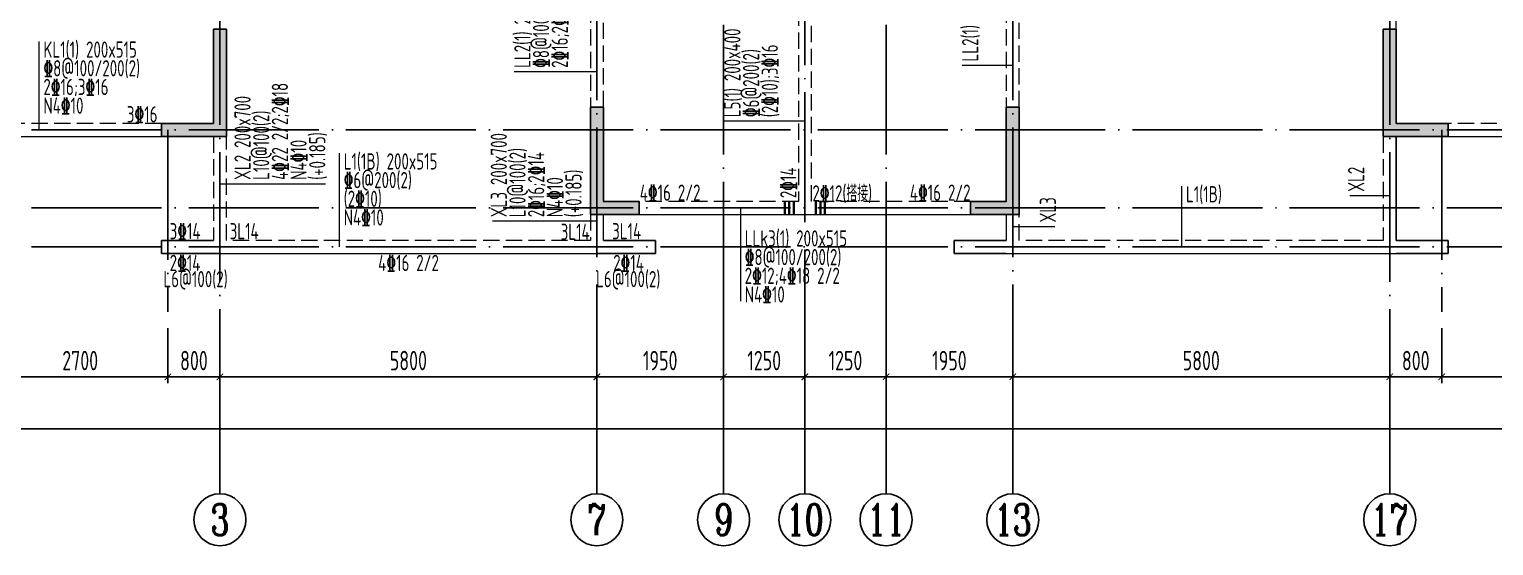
# Model space of a CAD drawing. Extents: x -668857 to 154266, y -275694 to 291306.
# Drawn here: x -109033 to -86499, y 120906 to 128856 of the extents above; entities that cross this region are included whole.
import ezdxf
from ezdxf.enums import TextEntityAlignment as Align

# ---------------------------------------------------------------- set-up
doc = ezdxf.new("R2010")
doc.units = 0
doc.header["$LTSCALE"] = 1000
doc.linetypes.add('DASH', pattern=[0.35, 0.25, -0.1])
doc.linetypes.add('DOTE', pattern=[2.42, 2, -0.2, 0.02, -0.2])
doc.layers.get('0').update_dxf_attribs({"linetype": 'CONTINUOUS'})
doc.layers.get('DEFPOINTS').update_dxf_attribs({"linetype": 'CONTINUOUS'})
for name, color, linetype in [('A-AXIS', 1, 'CONTINUOUS'), ('A-DOTE', 10, 'DOTE'), ('AXIS_NUM', 7, 'CONTINUOUS'), ('BEAM_CON', 4, 'CONTINUOUS'), ('S-L主梁线', 4, 'DASH'), ('S-L梁编号', 6, 'CONTINUOUS'), ('S-L梁配筋', 7, 'CONTINUOUS'), ('S-Q墙填充', 252, 'CONTINUOUS'), ('S-Q墙实线', 6, 'CONTINUOUS'), ('S-Y一般标注', 3, 'CONTINUOUS')]:
    doc.layers.add(name, color=color, linetype=linetype)
doc.layers.add('梁附加箍筋', color=1, linetype='CONTINUOUS', lineweight=35)
doc.styles.add('TSSD_Axis', font='complex.shx', dxfattribs={"width": 0.7, "bigfont": 'hztxt.shx'})
doc.styles.add('TSSD_DIMENSION', font='Tssdeng.shx', dxfattribs={"width": 0.7, "bigfont": 'tssdchn.shx'})
doc.styles.add('TSSD_REIN', font='tssdeng.shx', dxfattribs={"width": 0.7, "height": 300, "bigfont": 'tssdchn.shx'})
doc.dimstyles.new('TSSD_100_100', dxfattribs={"dimtxt": 300, "dimasz": 100, "dimexe": 100, "dimexo": 250, "dimgap": 100, "dimtad": 1, "dimdec": 0, "dimzin": 0, "dimdsep": 46, "dimtxsty": 'TSSD_DIMENSION', "dimblk": 'ARCHTICK', "dimcen": 0, "dimdle": 100, "dimclrt": 7, "dimadec": 0, "dimazin": 0, "dimtfac": 1, "dimtdec": 0, "dimtix": 1, "dimtmove": 2, "dimatfit": 3, "dimldrblk": 'ARCHTICK', "dimfxl": 0, "dimtolj": 1, "dimtzin": 0, "dimarcsym": 0})

# ---------------------------------------------------------------- blocks, each defined once
blk = doc.blocks.new('ts_axno')
at = {"color": 0, "linetype": 'ByBlock', "lineweight": -2}
blk.add_circle((0, 0), 0.5, dxfattribs=at)
at = {"color": 0, "linetype": 'ByBlock', "lineweight": -2, "style": 'TSSD_Axis', "width": 0.7}
blk.add_attdef('A', text='', height=0.6, dxfattribs=at).set_placement((0, 0), align=Align.MIDDLE_CENTER)
blk = doc.blocks.new('_ArchTick')
at = {"color": 0, "linetype": 'ByBlock', "const_width": 0.15}
blk.add_lwpolyline([(-0.5, -0.5), (0.5, 0.5)], dxfattribs=at)
blk = doc.blocks.new('*D116')
at = {"layer": 'DEFPOINTS', "color": 0}
for p in [(7300, 3600), (8100, 3600), (8100, 2600)]:
    blk.add_point(p, dxfattribs=at)
at = {"layer": 'S-Y一般标注', "color": 0, "lineweight": -2}
for p, q in [((7300, 3350), (7300, 2500)), ((8100, 3350), (8100, 2500)), ((7200, 2600), (8200, 2600))]:
    blk.add_line(p, q, dxfattribs=at)
at = {"layer": 'S-Y一般标注', "color": 0, "lineweight": -2, "xscale": 100, "yscale": 100, "zscale": 100, "rotation": 180}
blk.add_blockref('_ArchTick', (7300, 2600), dxfattribs=at)
at = {"layer": 'S-Y一般标注', "color": 0, "lineweight": -2, "xscale": 100, "yscale": 100, "zscale": 100}
blk.add_blockref('_ArchTick', (8100, 2600), dxfattribs=at)
at = {"layer": 'S-Y一般标注', "color": 7, "insert": (7700, 2850), "char_height": 300, "attachment_point": 5, "style": 'TSSD_DIMENSION'}
blk.add_mtext('\\A1;800', dxfattribs=at)
blk = doc.blocks.new('*D117')
at = {"layer": 'DEFPOINTS', "color": 0}
for p in [(8100, 3600), (13900, 3600), (13900, 2600)]:
    blk.add_point(p, dxfattribs=at)
at = {"layer": 'S-Y一般标注', "color": 0, "lineweight": -2}
for p, q in [((8100, 3350), (8100, 2500)), ((13900, 3350), (13900, 2500)), ((8000, 2600), (14000, 2600))]:
    blk.add_line(p, q, dxfattribs=at)
at = {"layer": 'S-Y一般标注', "color": 0, "lineweight": -2, "xscale": 100, "yscale": 100, "zscale": 100, "rotation": 180}
blk.add_blockref('_ArchTick', (8100, 2600), dxfattribs=at)
at = {"layer": 'S-Y一般标注', "color": 0, "lineweight": -2, "xscale": 100, "yscale": 100, "zscale": 100}
blk.add_blockref('_ArchTick', (13900, 2600), dxfattribs=at)
at = {"layer": 'S-Y一般标注', "color": 7, "insert": (11000, 2850), "char_height": 300, "attachment_point": 5, "style": 'TSSD_DIMENSION'}
blk.add_mtext('\\A1;5800', dxfattribs=at)
blk = doc.blocks.new('*D118')
at = {"layer": 'DEFPOINTS', "color": 0}
for p in [(18350, 3600), (20300, 3600), (20300, 2600)]:
    blk.add_point(p, dxfattribs=at)
at = {"layer": 'S-Y一般标注', "color": 0, "lineweight": -2}
for p, q in [((18350, 3350), (18350, 2500)), ((20300, 3350), (20300, 2500)), ((18250, 2600), (20400, 2600))]:
    blk.add_line(p, q, dxfattribs=at)
at = {"layer": 'S-Y一般标注', "color": 0, "lineweight": -2, "xscale": 100, "yscale": 100, "zscale": 100, "rotation": 180}
blk.add_blockref('_ArchTick', (18350, 2600), dxfattribs=at)
at = {"layer": 'S-Y一般标注', "color": 0, "lineweight": -2, "xscale": 100, "yscale": 100, "zscale": 100}
blk.add_blockref('_ArchTick', (20300, 2600), dxfattribs=at)
at = {"layer": 'S-Y一般标注', "color": 7, "insert": (19325, 2850), "char_height": 300, "attachment_point": 5, "style": 'TSSD_DIMENSION'}
blk.add_mtext('\\A1;1950', dxfattribs=at)
blk = doc.blocks.new('*D119')
at = {"layer": 'DEFPOINTS', "color": 0}
for p in [(20300, 3600), (26100, 3600), (26100, 2600)]:
    blk.add_point(p, dxfattribs=at)
at = {"layer": 'S-Y一般标注', "color": 0, "lineweight": -2}
for p, q in [((20300, 3350), (20300, 2500)), ((26100, 3350), (26100, 2500)), ((20200, 2600), (26200, 2600))]:
    blk.add_line(p, q, dxfattribs=at)
at = {"layer": 'S-Y一般标注', "color": 0, "lineweight": -2, "xscale": 100, "yscale": 100, "zscale": 100, "rotation": 180}
blk.add_blockref('_ArchTick', (20300, 2600), dxfattribs=at)
at = {"layer": 'S-Y一般标注', "color": 0, "lineweight": -2, "xscale": 100, "yscale": 100, "zscale": 100}
blk.add_blockref('_ArchTick', (26100, 2600), dxfattribs=at)
at = {"layer": 'S-Y一般标注', "color": 7, "insert": (23200, 2850), "char_height": 300, "attachment_point": 5, "style": 'TSSD_DIMENSION'}
blk.add_mtext('\\A1;5800', dxfattribs=at)
blk = doc.blocks.new('*D120')
at = {"layer": 'DEFPOINTS', "color": 0}
for p in [(26100, 3600), (26900, 3600), (26900, 2600)]:
    blk.add_point(p, dxfattribs=at)
at = {"layer": 'S-Y一般标注', "color": 0, "lineweight": -2}
for p, q in [((26100, 3350), (26100, 2500)), ((26900, 3350), (26900, 2500)), ((26000, 2600), (27000, 2600))]:
    blk.add_line(p, q, dxfattribs=at)
at = {"layer": 'S-Y一般标注', "color": 0, "lineweight": -2, "xscale": 100, "yscale": 100, "zscale": 100, "rotation": 180}
blk.add_blockref('_ArchTick', (26100, 2600), dxfattribs=at)
at = {"layer": 'S-Y一般标注', "color": 0, "lineweight": -2, "xscale": 100, "yscale": 100, "zscale": 100}
blk.add_blockref('_ArchTick', (26900, 2600), dxfattribs=at)
at = {"layer": 'S-Y一般标注', "color": 7, "insert": (26500, 2850), "char_height": 300, "attachment_point": 5, "style": 'TSSD_DIMENSION'}
blk.add_mtext('\\A1;800', dxfattribs=at)
blk = doc.blocks.new('*D121')
at = {"layer": 'DEFPOINTS', "color": 0}
for p in [(26900, 3600), (29600, 3600), (29600, 2600)]:
    blk.add_point(p, dxfattribs=at)
at = {"layer": 'S-Y一般标注', "color": 0, "lineweight": -2}
for p, q in [((26900, 3350), (26900, 2500)), ((29600, 3350), (29600, 2500)), ((26800, 2600), (29700, 2600))]:
    blk.add_line(p, q, dxfattribs=at)
at = {"layer": 'S-Y一般标注', "color": 0, "lineweight": -2, "xscale": 100, "yscale": 100, "zscale": 100, "rotation": 180}
blk.add_blockref('_ArchTick', (26900, 2600), dxfattribs=at)
at = {"layer": 'S-Y一般标注', "color": 0, "lineweight": -2, "xscale": 100, "yscale": 100, "zscale": 100}
blk.add_blockref('_ArchTick', (29600, 2600), dxfattribs=at)
at = {"layer": 'S-Y一般标注', "color": 7, "insert": (28250, 2850), "char_height": 300, "attachment_point": 5, "style": 'TSSD_DIMENSION'}
blk.add_mtext('\\A1;2700', dxfattribs=at)
blk = doc.blocks.new('*D128')
at = {"layer": 'DEFPOINTS', "color": 0}
for p in [(4600, 3600), (54600, 3600), (54600, 1800)]:
    blk.add_point(p, dxfattribs=at)
at = {"layer": 'S-Y一般标注', "color": 0, "lineweight": -2}
for p, q in [((4600, 3350), (4600, 1700)), ((54600, 3350), (54600, 1700)), ((4500, 1800), (54700, 1800))]:
    blk.add_line(p, q, dxfattribs=at)
at = {"layer": 'S-Y一般标注', "color": 0, "lineweight": -2, "xscale": 100, "yscale": 100, "zscale": 100, "rotation": 180}
blk.add_blockref('_ArchTick', (4600, 1800), dxfattribs=at)
at = {"layer": 'S-Y一般标注', "color": 0, "lineweight": -2, "xscale": 100, "yscale": 100, "zscale": 100}
blk.add_blockref('_ArchTick', (54600, 1800), dxfattribs=at)
at = {"layer": 'S-Y一般标注', "color": 7, "insert": (29600, 2050), "char_height": 300, "attachment_point": 5, "style": 'TSSD_DIMENSION'}
blk.add_mtext('\\A1;50000', dxfattribs=at)
blk = doc.blocks.new('*D129')
at = {"layer": 'DEFPOINTS', "color": 0}
for p in [(13900, 3600), (15850, 3600), (15850, 2600)]:
    blk.add_point(p, dxfattribs=at)
at = {"layer": 'S-Y一般标注', "color": 0, "lineweight": -2}
for p, q in [((13900, 3350), (13900, 2500)), ((15850, 3350), (15850, 2500)), ((13800, 2600), (15950, 2600))]:
    blk.add_line(p, q, dxfattribs=at)
at = {"layer": 'S-Y一般标注', "color": 0, "lineweight": -2, "xscale": 100, "yscale": 100, "zscale": 100, "rotation": 180}
blk.add_blockref('_ArchTick', (13900, 2600), dxfattribs=at)
at = {"layer": 'S-Y一般标注', "color": 0, "lineweight": -2, "xscale": 100, "yscale": 100, "zscale": 100}
blk.add_blockref('_ArchTick', (15850, 2600), dxfattribs=at)
at = {"layer": 'S-Y一般标注', "color": 7, "insert": (14875, 2850), "char_height": 300, "attachment_point": 5, "style": 'TSSD_DIMENSION'}
blk.add_mtext('\\A1;1950', dxfattribs=at)
blk = doc.blocks.new('*D130')
at = {"layer": 'DEFPOINTS', "color": 0}
for p in [(4600, 3600), (7300, 3600), (7300, 2600)]:
    blk.add_point(p, dxfattribs=at)
at = {"layer": 'S-Y一般标注', "color": 0, "lineweight": -2}
for p, q in [((4600, 3350), (4600, 2500)), ((7300, 3350), (7300, 2500)), ((4500, 2600), (7400, 2600))]:
    blk.add_line(p, q, dxfattribs=at)
at = {"layer": 'S-Y一般标注', "color": 0, "lineweight": -2, "xscale": 100, "yscale": 100, "zscale": 100, "rotation": 180}
blk.add_blockref('_ArchTick', (4600, 2600), dxfattribs=at)
at = {"layer": 'S-Y一般标注', "color": 0, "lineweight": -2, "xscale": 100, "yscale": 100, "zscale": 100}
blk.add_blockref('_ArchTick', (7300, 2600), dxfattribs=at)
at = {"layer": 'S-Y一般标注', "color": 7, "insert": (5950, 2850), "char_height": 300, "attachment_point": 5, "style": 'TSSD_DIMENSION'}
blk.add_mtext('\\A1;2700', dxfattribs=at)
blk = doc.blocks.new('*D147')
at = {"layer": 'DEFPOINTS', "color": 0}
for p in [(15850, 3600), (17100, 3600), (17100, 2600)]:
    blk.add_point(p, dxfattribs=at)
at = {"layer": 'S-Y一般标注', "color": 0, "lineweight": -2}
for p, q in [((15850, 3350), (15850, 2500)), ((17100, 3350), (17100, 2500)), ((15750, 2600), (17200, 2600))]:
    blk.add_line(p, q, dxfattribs=at)
at = {"layer": 'S-Y一般标注', "color": 0, "lineweight": -2, "xscale": 100, "yscale": 100, "zscale": 100, "rotation": 180}
blk.add_blockref('_ArchTick', (15850, 2600), dxfattribs=at)
at = {"layer": 'S-Y一般标注', "color": 0, "lineweight": -2, "xscale": 100, "yscale": 100, "zscale": 100}
blk.add_blockref('_ArchTick', (17100, 2600), dxfattribs=at)
at = {"layer": 'S-Y一般标注', "color": 7, "insert": (16475, 2850), "char_height": 300, "attachment_point": 5, "style": 'TSSD_DIMENSION'}
blk.add_mtext('\\A1;1250', dxfattribs=at)
blk = doc.blocks.new('*D148')
at = {"layer": 'DEFPOINTS', "color": 0}
for p in [(17100, 3600), (18350, 3600), (18350, 2600)]:
    blk.add_point(p, dxfattribs=at)
at = {"layer": 'S-Y一般标注', "color": 0, "lineweight": -2}
for p, q in [((17100, 3350), (17100, 2500)), ((18350, 3350), (18350, 2500)), ((17000, 2600), (18450, 2600))]:
    blk.add_line(p, q, dxfattribs=at)
at = {"layer": 'S-Y一般标注', "color": 0, "lineweight": -2, "xscale": 100, "yscale": 100, "zscale": 100, "rotation": 180}
blk.add_blockref('_ArchTick', (17100, 2600), dxfattribs=at)
at = {"layer": 'S-Y一般标注', "color": 0, "lineweight": -2, "xscale": 100, "yscale": 100, "zscale": 100}
blk.add_blockref('_ArchTick', (18350, 2600), dxfattribs=at)
at = {"layer": 'S-Y一般标注', "color": 7, "insert": (17725, 2850), "char_height": 300, "attachment_point": 5, "style": 'TSSD_DIMENSION'}
blk.add_mtext('\\A1;1250', dxfattribs=at)
blk = doc.blocks.new('20210807.15313138')
at = {"layer": 'S-Q墙填充'}
h = blk.add_hatch(color=252, dxfattribs=at)
h.dxf.hatch_style = 1
h.paths.add_polyline_path([(64616, 60290), (64416, 60290), (64416, 58840), (63716, 58840), (63616, 58840), (63616, 58640), (63716, 58640), (64616, 58640)])
h = blk.add_hatch(color=252, dxfattribs=at)
h.dxf.hatch_style = 1
h.paths.add_polyline_path([(82416, 58640), (83316, 58640), (83416, 58640), (83416, 58840), (83316, 58840), (82616, 58840), (82616, 60290), (82416, 60290)])
h = blk.add_hatch(color=252, dxfattribs=at)
h.dxf.hatch_style = 1
h.paths.add_polyline_path([(70216, 57440), (70966, 57440), (70966, 57640), (70416, 57640), (70416, 59090), (70216, 59090)])
h = blk.add_hatch(color=252, dxfattribs=at)
h.dxf.hatch_style = 1
h.paths.add_polyline_path([(76816, 57440), (76066, 57440), (76066, 57640), (76616, 57640), (76616, 58740), (76616, 59090), (76816, 59090), (76816, 58740)])
at = {"layer": 'BEAM_CON'}
for p, q in [((82616, 57040), (82616, 58640)), ((63616, 57040), (63616, 56840)), ((64416, 57040), (63616, 57040)), ((70416, 57040), (71216, 57040)), ((71216, 56840), (71216, 57040)), ((76616, 57040), (75816, 57040)), ((75816, 56840), (75816, 57040)), ((82616, 57040), (83416, 57040)), ((83416, 57040), (83416, 56840)), ((64516, 56840), (63616, 56840)), ((70316, 56840), (71216, 56840)), ((76616, 56840), (75816, 56840)), ((82616, 56840), (83416, 56840))]:
    blk.add_line(p, q, dxfattribs=at)
at = {"layer": 'S-L主梁线', "linetype": 'DASH', "lineweight": 18}
for p, q in [((82616, 60290), (82616, 63140)), ((73416, 61640), (73416, 57640)), ((73616, 57640), (73616, 61640)), ((70216, 60640), (70216, 59090)), ((70416, 59090), (70416, 60640)), ((76616, 60640), (76616, 59090)), ((76816, 59090), (76816, 60640)), ((63616, 58840), (61116, 58840)), ((85916, 58840), (83416, 58840)), ((64416, 58640), (64416, 57040)), ((64616, 57040), (64616, 58640)), ((82416, 58640), (82416, 57040)), ((73416, 57640), (70966, 57640)), ((76066, 57640), (73616, 57640)), ((70216, 57440), (70216, 57040)), ((76816, 57040), (76816, 57440)), ((70216, 57040), (64616, 57040)), ((82416, 57040), (76816, 57040))]:
    blk.add_line(p, q, dxfattribs=at)
at = {"layer": 'S-L主梁线', "linetype": 'ByBlock', "lineweight": 18}
for p, q in [((61116, 58640), (63616, 58640)), ((83416, 58640), (86016, 58640)), ((70416, 57040), (70416, 57440)), ((70966, 57440), (73516, 57440)), ((73516, 57440), (76066, 57440)), ((76616, 57440), (76616, 57040)), ((64416, 56840), (70416, 56840)), ((76616, 56840), (82616, 56840))]:
    blk.add_line(p, q, dxfattribs=at)
at = {"layer": 'S-Q墙实线'}
blk.add_lwpolyline([(63716, 58840), (63616, 58840), (63616, 58640), (63716, 58640), (64616, 58640), (64616, 60290), (64416, 60290), (64416, 58840), (63716, 58840)], dxfattribs=at)
for points in [[(82416, 58640), (83316, 58640), (83416, 58640), (83416, 58840), (83316, 58840), (82616, 58840), (82616, 60290), (82416, 60290)], [(70216, 57440), (70966, 57440), (70966, 57640), (70416, 57640), (70416, 59090), (70216, 59090)], [(76816, 57440), (76066, 57440), (76066, 57640), (76616, 57640), (76616, 58740), (76616, 59090), (76816, 59090), (76816, 58740)]]:
    blk.add_lwpolyline(points, close=True, dxfattribs=at)
blk = doc.blocks.new('20210726.16350016')
at = {"layer": 'A-AXIS'}
for p, q in [((8100, 3600), (8100, 800)), ((13900, 3600), (13900, 800)), ((15850, 3600), (15850, 800)), ((17100, 3600), (17100, 800)), ((18350, 3600), (18350, 800)), ((20300, 3600), (20300, 800)), ((26100, 3600), (26100, 800))]:
    blk.add_line(p, q, dxfattribs=at)
at = {"layer": 'A-DOTE'}
for p, q in [((13900.2, 13700), (13900, 3600)), ((20299.8, 13700), (20300, 3600)), ((15850, 3600), (15850, 11500)), ((18350, 3600), (18350, 11500)), ((8100, 10900), (8100, 3600)), ((26100, 10900), (26100, 3600)), ((17100, 9400), (17100, 3600)), ((55600, 6400), (3600, 6400)), ((7300, 6400), (7300, 3600)), ((26900, 6400), (26900, 3600)), ((55600, 5200), (3600, 5200)), ((55600, 4600), (3600, 4600))]:
    blk.add_line(p, q, dxfattribs=at)
at = {"layer": 'A-AXIS'}
ref = blk.add_blockref('ts_axno', (8100, 400), dxfattribs=dict(at, xscale=-800, yscale=800, zscale=800, rotation=180))
ref.add_attrib('2', '3', dxfattribs={"layer": 'AXIS_NUM', "height": 480, "style": 'TSSD_Axis', "width": 0.7}).set_placement((8100, 400), align=Align.MIDDLE_CENTER)
ref = blk.add_blockref('ts_axno', (13900, 400), dxfattribs=dict(at, xscale=-800, yscale=800, zscale=800, rotation=180))
ref.add_attrib('5', '7', dxfattribs={"layer": 'AXIS_NUM', "height": 480, "style": 'TSSD_Axis', "width": 0.7}).set_placement((13900, 400), align=Align.MIDDLE_CENTER)
ref = blk.add_blockref('ts_axno', (15850, 400), dxfattribs=dict(at, xscale=-800, yscale=800, zscale=800, rotation=180))
ref.add_attrib('19', '9', dxfattribs={"layer": 'AXIS_NUM', "height": 480, "style": 'TSSD_Axis', "width": 0.7}).set_placement((15850, 400), align=Align.MIDDLE_CENTER)
ref = blk.add_blockref('ts_axno', (17100, 400), dxfattribs=dict(at, xscale=-800, yscale=800, zscale=800, rotation=180))
ref.add_attrib('8', '10', dxfattribs={"layer": 'AXIS_NUM', "height": 480, "style": 'TSSD_Axis', "width": 0.7}).set_placement((17100, 400), align=Align.MIDDLE_CENTER)
ref = blk.add_blockref('ts_axno', (18350, 400), dxfattribs=dict(at, xscale=-800, yscale=800, zscale=800, rotation=180))
ref.add_attrib('19', '11', dxfattribs={"layer": 'AXIS_NUM', "height": 480, "style": 'TSSD_Axis', "width": 0.7}).set_placement((18350, 400), align=Align.MIDDLE_CENTER)
ref = blk.add_blockref('ts_axno', (20300, 400), dxfattribs=dict(at, xscale=-800, yscale=800, zscale=800, rotation=180))
ref.add_attrib('8', '13', dxfattribs={"layer": 'AXIS_NUM', "height": 480, "style": 'TSSD_Axis', "width": 0.7}).set_placement((20300, 400), align=Align.MIDDLE_CENTER)
ref = blk.add_blockref('ts_axno', (26100, 400), dxfattribs=dict(at, xscale=-800, yscale=800, zscale=800, rotation=180))
ref.add_attrib('10', '17', dxfattribs={"layer": 'AXIS_NUM', "height": 480, "style": 'TSSD_Axis', "width": 0.7}).set_placement((26100, 400), align=Align.MIDDLE_CENTER)
at = {"layer": 'S-Y一般标注'}
for base, p1, p2, picture, middle in [((54600, 1800), (4600, 3600), (54600, 3600), '*D128', (29600, 2050)), ((7300, 2600), (4600, 3600), (7300, 3600), '*D130', (5950, 2850)), ((8100, 2600), (7300, 3600), (8100, 3600), '*D116', (7700, 2850)), ((13900, 2600), (8100, 3600), (13900, 3600), '*D117', (11000, 2850)), ((15850, 2600), (13900, 3600), (15850, 3600), '*D129', (14875, 2850)), ((17100, 2600), (15850, 3600), (17100, 3600), '*D147', (16475, 2850)), ((18350, 2600), (17100, 3600), (18350, 3600), '*D148', (17725, 2850)), ((20300, 2600), (18350, 3600), (20300, 3600), '*D118', (19325, 2850)), ((26100, 2600), (20300, 3600), (26100, 3600), '*D119', (23200, 2850)), ((26900, 2600), (26100, 3600), (26900, 3600), '*D120', (26500, 2850)), ((29600, 2600), (26900, 3600), (29600, 3600), '*D121', (28250, 2850))]:
    dim = blk.add_linear_dim(base=base, p1=p1, p2=p2, dimstyle='TSSD_100_100', dxfattribs=at)
    dim.commit()
    dim.dimension.update_dxf_attribs({"geometry": picture, "text_midpoint": middle})

msp = doc.modelspace()

# ---------------------------------------------------------------- linework, layer by layer
at = {"layer": 'S-L梁编号', "lineweight": 18}
for p, q in [((-108878.16, 127305.55), (-108878.16, 128667.87)), ((-93899.3, 128296.89), (-94680.15, 128296.89)), ((-100299.27, 128198.06), (-101570.5, 128198.06)), ((-97099.27, 127438.78), (-98338.86, 127438.78)), ((-104257.43, 125505.71), (-104257.43, 126946.66)), ((-106099.27, 126474.81), (-104476.38, 126474.81)), ((-91297.25, 125505.71), (-91297.25, 126441.18)), ((-88099.3, 126291.84), (-88712.48, 126291.84)), ((-98086.87, 126105.54), (-98086.87, 124667.91)), ((-100299.27, 125899.38), (-101904.52, 125899.38)), ((-93899.3, 125819.6), (-93254.24, 125819.6))]:
    msp.add_line(p, q, dxfattribs=at)
at = {"layer": '梁附加箍筋', "lineweight": 35}
for p, q in [((-97409.27, 126005.54), (-97409.27, 126205.54)), ((-97339.27, 126005.54), (-97339.27, 126205.54)), ((-97269.27, 126005.54), (-97269.27, 126205.54)), ((-96929.27, 126005.54), (-96929.27, 126205.54)), ((-96859.27, 126005.54), (-96859.27, 126205.54)), ((-96789.27, 126005.54), (-96789.27, 126205.54))]:
    msp.add_line(p, q, dxfattribs=at)

# ---------------------------------------------------------------- block references
at = {"layer": 'A-DOTE'}
msp.add_blockref('20210726.16350016', (-114199.28, 120905.5), dxfattribs=at)
at = {"layer": 'S-Q墙填充'}
msp.add_blockref('20210807.15313138', (-170614.93, 68566), dxfattribs=at)

# ---------------------------------------------------------------- texts
at = {"layer": 'S-L梁编号', "color": 6, "style": 'TSSD_REIN', "width": 0.7}
for s, p in [('LL2(1) 200x400', (-101320.5, 128260.56)), ('LL2(1)', (-94430.15, 128359.39)), ('L5(1) 200x400', (-98088.86, 127501.28)), ('XL2 200x700', (-105626.38, 126537.31)), ('XL3 200x700', (-101683.37, 125961.88)), ('XL2', (-88491.33, 126354.34)), ('XL3', (-93235.01, 125882.1))]:
    msp.add_text(s, height=250, rotation=90, dxfattribs=at).set_placement(p)
for s, p in [('KL1(1) 200x515', (-108815.66, 128417.87)), ('L1(1B) 200x515', (-104194.93, 126696.66)), ('L1(1B)', (-91234.75, 126191.18)), ('LLk3(1) 200x515', (-98024.37, 125511.18))]:
    msp.add_text(s, height=250, dxfattribs=at).set_placement(p)
at = {"layer": 'S-L梁配筋', "color": 7, "style": 'TSSD_REIN', "width": 0.7}
for s, p in [('%%1328@100(2)', (-101033, 128260.56)), ('%%1326@200(2)', (-97801.36, 127501.28)), ('(2%%13210);3%%13216', (-97513.86, 127501.28)), ('4%%13222 2/2;2%%13218', (-105051.38, 126537.31)), ('L10@100(2)', (-105338.88, 126537.31)), ('N4%%13210', (-104763.88, 126537.31)), ('(+0.185)', (-104476.38, 126537.31)), ('L10@100(2)', (-101395.87, 125961.88)), ('2%%13216;2%%13214', (-101108.37, 125961.88)), ('(+0.185)', (-100533.37, 125961.88)), ('2%%13214', (-97228.17, 126255.54)), ('N4%%13210', (-100820.87, 125961.88))]:
    msp.add_text(s, height=250, rotation=90, dxfattribs=at).set_placement(p)
at = {"layer": 'S-L梁配筋', "color": 1, "style": 'TSSD_REIN', "width": 0.7}
msp.add_text('2%%13216;2%%13214', height=250, rotation=90, dxfattribs=at).set_placement((-100745.5, 128260.56))
at = {"layer": 'S-L梁配筋', "color": 7, "style": 'TSSD_REIN', "width": 0.7}
for s, p in [('%%1328@100/200(2)', (-108815.66, 128130.37)), ('2%%13216;3%%13216', (-108815.66, 127842.87)), ('N4%%13210', (-108815.66, 127555.37)), ('3%%13216', (-107531.23, 127421.36)), ('%%1326@200(2)', (-104194.93, 126409.16)), ('4%%13216 2/2', (-99639.26, 126215.44)), ('2%%13212(搭接)', (-96982.76, 126204.62)), ('(2%%13210)', (-104194.93, 126121.66)), ('N4%%13210', (-104194.93, 125834.16)), ('3%%13214', (-106872.76, 125622.58)), ('3L14', (-105949.27, 125622.58)), ('3L14', (-100063.62, 125622.58)), ('%%1328@100/200(2)', (-98024.37, 125223.68)), ('2%%13214', (-106872.76, 125133.72)), ('4%%13216 2/2', (-103664.13, 125133.72)), ('2%%13214', (-100047.84, 125133.72)), ('N4%%13210', (-98024.37, 124648.68))]:
    msp.add_text(s, height=250, dxfattribs=at).set_placement(p)
msp.add_text('4%%13216 2/2', height=250, rotation=360, dxfattribs=at).set_placement((-94549.32, 126215.44), align=Align.RIGHT)
msp.add_text('3L14', height=250, dxfattribs=at).set_placement((-100409.59, 125613.17), align=Align.RIGHT)
for p in [(-106474.28, 125134.56), (-99816.77, 125134.56)]:
    msp.add_text('L6@100(2)', height=250, dxfattribs=at).set_placement(p, align=Align.TOP_CENTER)
at = {"layer": 'S-L梁配筋', "color": 1, "style": 'TSSD_REIN', "width": 0.7}
msp.add_text('2%%13212;4%%13218 2/2', height=250, dxfattribs=at).set_placement((-98024.37, 124936.18))

doc.saveas('drawing.dxf')
